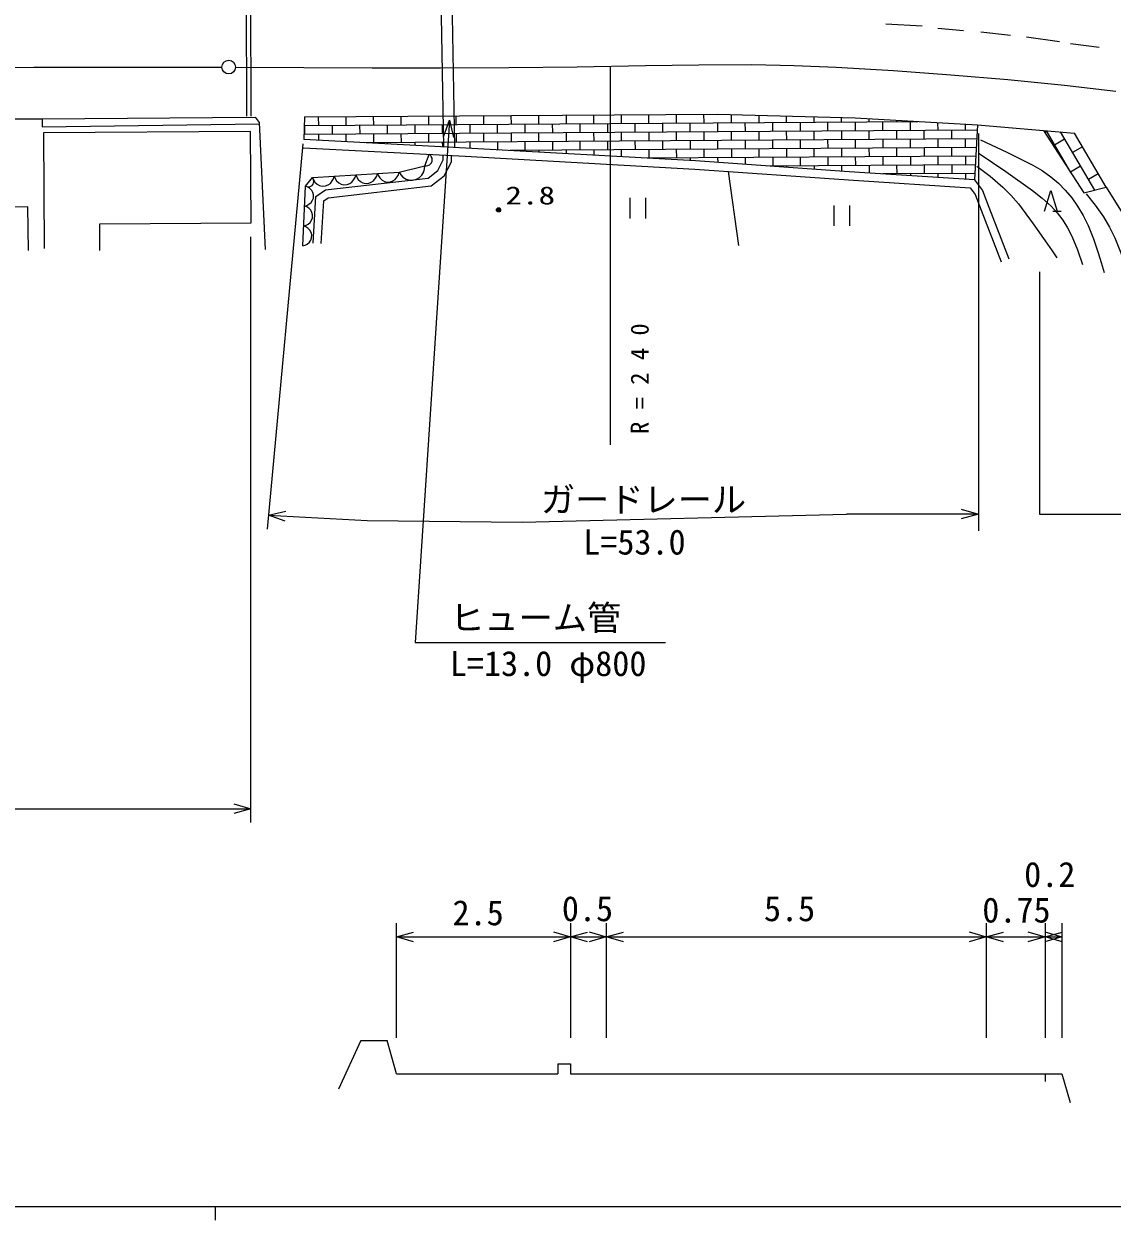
# Model space of a CAD drawing. Units: millimetres, scale not verified. Extents: x 40000 to 680000, y 20000 to 380000.
# Drawn here: x 154031 to 233535, y 204000 to 291366 of the extents above; entities that cross this region are included whole.
import ezdxf
from ezdxf.enums import TextEntityAlignment as Align

# ---------------------------------------------------------------- set-up
doc = ezdxf.new("R2010")
doc.units = ezdxf.units.MM
doc.header["$LTSCALE"] = 1000
doc.linetypes.add('CHAIN', pattern=[18.5, 12, -1.5, 3.5, -1.5])
for name, color, linetype, lineweight in [('M-BGD', 7, 'Continuous', 25), ('M-BMK', 2, 'CHAIN', 13), ('M-BMK-SRVR', 3, 'Continuous', 25), ('M-STR-HTXT', 7, 'Continuous', 13), ('M-TTL-BAND', 7, 'Continuous', 25)]:
    doc.layers.add(name, color=color, linetype=linetype, lineweight=lineweight)
doc.styles.add('ＭＳ ゴシック', font='')
doc.styles.get('ＭＳ ゴシック').set_extended_font_data('MS Gothic')

msp = doc.modelspace()

# ---------------------------------------------------------------- linework, layer by layer
at = {"layer": 'M-BGD'}
for p, q in [((184722, 282369), (184455, 297287)), ((185522, 282383), (185255, 297301)), ((170330, 284636), (170290, 296062)), ((170630, 284637), (170590, 296063)), ((219659, 291191), (217000, 291345)), ((222682, 290850), (220795, 291036)), ((226114, 290510), (223949, 290758)), ((229701, 290046), (227289, 290387)), ((232597, 289644), (230505, 289923)), ((152148, 284433), (155365, 284433)), ((155365, 284433), (170931, 284563)), ((155365, 284433), (155365, 283848)), ((155365, 283848), (171227, 284077)), ((170931, 284563), (171223, 284173)), ((171223, 284173), (171646, 274879)), ((174533, 284576), (174493, 282926)), ((174518, 283944), (219334, 284236)), ((174533, 284576), (204697, 284772)), ((174537, 283944), (174541, 283313)), ((175538, 284582), (175542, 283951)), ((176548, 283957), (176552, 283326)), ((177549, 284595), (177553, 283964)), ((178559, 283970), (178563, 283339)), ((179560, 284608), (179564, 283977)), ((180570, 283983), (180574, 283352)), ((181571, 284621), (181575, 283990)), ((182581, 283997), (182585, 283365)), ((183582, 284635), (183586, 284003)), ((184592, 284010), (184596, 283378)), ((185593, 284648), (185597, 284016)), ((186603, 284023), (186607, 283391)), ((187604, 284661), (187608, 284029)), ((188614, 284036), (188618, 283404)), ((189615, 284674), (189619, 284042)), ((190625, 284049), (190629, 283418)), ((191626, 284687), (191630, 284056)), ((192636, 284062), (192640, 283431)), ((193637, 284700), (193641, 284069)), ((194647, 284075), (194651, 283444)), ((195648, 284713), (195652, 284082)), ((196658, 284088), (196662, 283457)), ((197659, 284726), (197663, 284095)), ((198669, 284101), (198673, 283470)), ((199670, 284739), (199674, 284108)), ((200680, 284114), (200684, 283483)), ((201681, 284752), (201685, 284121)), ((202691, 284128), (202695, 283496)), ((203692, 284765), (203696, 284134)), ((204697, 284772), (214752, 284497)), ((204702, 284141), (204706, 283509)), ((205703, 284745), (205707, 284147)), ((206713, 284154), (206717, 283522)), ((207715, 284690), (207718, 284160)), ((208723, 284167), (208728, 283535)), ((209726, 284635), (209729, 284173)), ((210734, 284180), (210739, 283548)), ((211737, 284580), (211740, 284186)), ((212745, 284193), (212750, 283562)), ((213749, 284525), (213751, 284200)), ((214752, 284497), (223708, 283986)), ((214756, 284206), (214761, 283575)), ((215760, 284440), (215762, 284213)), ((216767, 284219), (216772, 283588)), ((217772, 284325), (217773, 284226)), ((218778, 284232), (218783, 283601)), ((220790, 284153), (220794, 283614)), ((222802, 284038), (222805, 283627)), ((223708, 283986), (223472, 279980)), ((223708, 283986), (228528, 283580)), ((170595, 283516), (155464, 283417)), ((155464, 283417), (155520, 274959)), ((170639, 276838), (170595, 283516)), ((174503, 283313), (223687, 283633)), ((175546, 283319), (175549, 282874)), ((177557, 283332), (177561, 282775)), ((179568, 283346), (179572, 282714)), ((181579, 283359), (181583, 282727)), ((183590, 283372), (183594, 282740)), ((185601, 283385), (185605, 282753)), ((187612, 283398), (187616, 282766)), ((189623, 283411), (189627, 282780)), ((191634, 283424), (191638, 282793)), ((193645, 283437), (193649, 282806)), ((195656, 283450), (195660, 282819)), ((197667, 283463), (197671, 282832)), ((199678, 283476), (199682, 282845)), ((201689, 283490), (201693, 282858)), ((203700, 283503), (203704, 282871)), ((205711, 283516), (205715, 282884)), ((207722, 283529), (207726, 282897)), ((209733, 283542), (209737, 282910)), ((211744, 283555), (211748, 282924)), ((213755, 283568), (213759, 282937)), ((215766, 283581), (215770, 282950)), ((217777, 283594), (217781, 282963)), ((219788, 283607), (219792, 282976)), ((221799, 283620), (221803, 282989)), ((228528, 283580), (231477, 279020)), ((228528, 283580), (230783, 283381)), ((228743, 283504), (228623, 283433)), ((228708, 283564), (230507, 280520)), ((229745, 283473), (232259, 279222)), ((233112, 279442), (230783, 283381)), ((174461, 282327), (186282, 281699)), ((186316, 282298), (174493, 282926)), ((178891, 282710), (223650, 283001)), ((180578, 282721), (180579, 282627)), ((182589, 282734), (182590, 282528)), ((184600, 282747), (184602, 282429)), ((203087, 281355), (186316, 282298)), ((186611, 282760), (186614, 282319)), ((188622, 282773), (188626, 282202)), ((189549, 282148), (223612, 282369)), ((190633, 282786), (190637, 282155)), ((192644, 282799), (192648, 282168)), ((194655, 282812), (194659, 282181)), ((196666, 282825), (196670, 282194)), ((197675, 282201), (197679, 281672)), ((198677, 282838), (198681, 282207)), ((199686, 282214), (199691, 281582)), ((200688, 282852), (200692, 282220)), ((201697, 282227), (201701, 281595)), ((202699, 282865), (202703, 282233)), ((203708, 282240), (203712, 281608)), ((204710, 282878), (204714, 282246)), ((205719, 282253), (205723, 281621)), ((206721, 282891), (206725, 282259)), ((207730, 282266), (207734, 281635)), ((208732, 282904), (208736, 282273)), ((209741, 282279), (209745, 281648)), ((210743, 282917), (210747, 282286)), ((211752, 282292), (211756, 281661)), ((212754, 282930), (212758, 282299)), ((213763, 282305), (213767, 281674)), ((214765, 282943), (214769, 282312)), ((215774, 282318), (215778, 281687)), ((216776, 282956), (216780, 282325)), ((217785, 282331), (217789, 281700)), ((218787, 282969), (218791, 282338)), ((219796, 282345), (219800, 281713)), ((220798, 282982), (220802, 282351)), ((221807, 282358), (221811, 281726)), ((222809, 282996), (222813, 282364)), ((230054, 282950), (229325, 282519)), ((231365, 282396), (230636, 281965)), ((183325, 281008), (183650, 281838)), ((184267, 280655), (184660, 281440)), ((184660, 281440), (184660, 281785)), ((185260, 281299), (185260, 281786)), ((186282, 281699), (203049, 280756)), ((191642, 282161), (191643, 282025)), ((193653, 282174), (193655, 281907)), ((195664, 282187), (195667, 281789)), ((199254, 281579), (223575, 281738)), ((200696, 281589), (200697, 281495)), ((202707, 281602), (202708, 281377)), ((214320, 280569), (203087, 281355)), ((204718, 281615), (204720, 281245)), ((206729, 281628), (206732, 281109)), ((208740, 281641), (208744, 281010)), ((210751, 281654), (210755, 281023)), ((212762, 281667), (212766, 281036)), ((214773, 281680), (214777, 281049)), ((216784, 281693), (216788, 281062)), ((218795, 281707), (218799, 281075)), ((220806, 281720), (220810, 281088)), ((222817, 281733), (222821, 281101)), ((229907, 281534), (229867, 281510)), ((175116, 280144), (181439, 280537)), ((181439, 280537), (183325, 281008)), ((183560, 280105), (184267, 280655)), ((184743, 280265), (185260, 281299)), ((203049, 280756), (214282, 279971)), ((205486, 280586), (206231, 275176)), ((208254, 281006), (223538, 281106)), ((209750, 281016), (209750, 280906)), ((211761, 281029), (211762, 280770)), ((213772, 281042), (213774, 280634)), ((223472, 279980), (214320, 280569)), ((215783, 281055), (215786, 280499)), ((216793, 280431), (223501, 280474)), ((217793, 281069), (217798, 280437)), ((218803, 280444), (218804, 280295)), ((219804, 281082), (219809, 280450)), ((220814, 280457), (220816, 280159)), ((221815, 281095), (221820, 280463)), ((222825, 280470), (222828, 280024)), ((231219, 280980), (230490, 280549)), ((174605, 279516), (175116, 280144)), ((176058, 279241), (183560, 280105)), ((183796, 279528), (184743, 280265)), ((214282, 279971), (223158, 279399)), ((223472, 279980), (224061, 279195)), ((232530, 280427), (231801, 279996)), ((174409, 275156), (174605, 279516)), ((175155, 275353), (175351, 278770)), ((175351, 278770), (176058, 279241)), ((176271, 278661), (183796, 279528)), ((223158, 279399), (223531, 278901)), ((223531, 278901), (223972, 277761)), ((224061, 279195), (224532, 277977)), ((231477, 279020), (233112, 279442)), ((233112, 279442), (238217, 271215)), ((154326, 278000), (151085, 277956)), ((154368, 274823), (154326, 278000)), ((175754, 275318), (175933, 278436)), ((175933, 278436), (176271, 278661)), ((198307, 278659), (198307, 277159)), ((199458, 277159), (199458, 278659)), ((213212, 278111), (213212, 276611)), ((214363, 276611), (214363, 278111)), ((224532, 277977), (225986, 274206)), ((223972, 277761), (225426, 273991)), ((229205, 277691), (229805, 277691)), ((159567, 276766), (170639, 276838)), ((159580, 274811), (159567, 276766)), ((178651, 217106), (177017, 213551)), ((178651, 217106), (180563, 217106)), ((181250, 214692), (180563, 217106)), ((193034, 215406), (193968, 215406)), ((193034, 215406), (193034, 214692)), ((193968, 215406), (193968, 214692)), ((181250, 214692), (193034, 214692)), ((193968, 214692), (229864, 214692)), ((228635, 214692), (228635, 214117)), ((229864, 214692), (230470, 212594))]:
    msp.add_line(p, q, dxfattribs=at)
for points in [[(223918, 282903), (225844, 282010), (227752, 281058), (228428, 280652), (229070, 280196), (229611, 279734), (230113, 279227), (230591, 278656), (231019, 278051), (231425, 277364), (231780, 276641), (232180, 275661), (232526, 274653), (232748, 273939), (232962, 273221)], [(183325, 281008), (183432, 281002), (183533, 281020), (183656, 281066), (183741, 281137), (183810, 281223), (183861, 281351), (183868, 281461), (183854, 281572), (183794, 281689), (183732, 281768), (183650, 281838)], [(223812, 281892), (225769, 280583), (227724, 279202), (228424, 278647), (229079, 278052), (229532, 277565), (229935, 277043), (230287, 276474), (230594, 275862), (231002, 274855), (231366, 273806)], [(179858, 280439), (179929, 280261), (180033, 280113), (180198, 279948), (180378, 279864), (180568, 279816), (180813, 279832), (180995, 279902), (181163, 280008), (181306, 280192), (181387, 280351), (181439, 280537)], [(181439, 280537), (181564, 280338), (181723, 280182), (181959, 280021), (182195, 279960), (182434, 279944), (182726, 280017), (182930, 280144), (183109, 280309), (183241, 280562), (183303, 280773), (183325, 281008)], [(223652, 280988), (224622, 280240), (225557, 279444), (226148, 278853), (226702, 278213), (227779, 276768), (228811, 275282), (229158, 274783), (229504, 274285)], [(174605, 279516), (174697, 279481), (174788, 279469), (174907, 279474), (175001, 279512), (175085, 279567), (175164, 279664), (175200, 279757), (175219, 279857), (175199, 279975), (175168, 280061), (175116, 280144)], [(175116, 280144), (175186, 279966), (175291, 279818), (175456, 279654), (175635, 279570), (175825, 279522), (176070, 279537), (176252, 279608), (176420, 279714), (176563, 279897), (176645, 280057), (176697, 280243)], [(176697, 280243), (176767, 280064), (176872, 279916), (177037, 279752), (177216, 279668), (177406, 279620), (177651, 279635), (177833, 279706), (178001, 279812), (178144, 279995), (178226, 280155), (178278, 280341)], [(178278, 280341), (178348, 280163), (178453, 280014), (178617, 279850), (178797, 279766), (178987, 279718), (179232, 279733), (179414, 279804), (179582, 279910), (179725, 280093), (179806, 280253), (179858, 280439)], [(174540, 278063), (174709, 278110), (174855, 278190), (175021, 278325), (175115, 278481), (175178, 278649), (175188, 278874), (175141, 279048), (175061, 279211), (174908, 279360), (174770, 279450), (174605, 279516)], [(228601, 277691), (229058, 279187), (229516, 277691)], [(231632, 278966), (232291, 278135), (232905, 277265), (233339, 276521), (233726, 275737), (234184, 274638), (234592, 273500), (234788, 272914), (234983, 272317)], [(174474, 276609), (174644, 276656), (174789, 276737), (174956, 276872), (175050, 277028), (175112, 277196), (175122, 277421), (175076, 277594), (174996, 277758), (174842, 277907), (174704, 277997), (174540, 278063)], [(174409, 275156), (174578, 275203), (174724, 275284), (174890, 275418), (174985, 275574), (175047, 275743), (175057, 275968), (175010, 276141), (174930, 276305), (174777, 276454), (174639, 276544), (174474, 276609)]]:
    msp.add_lwpolyline(points, dxfattribs=at)
for radius in [150, 131, 112, 93.8, 75, 56.2, 37.5, 18.8]:
    msp.add_circle((188709, 277783), radius, dxfattribs=at)
at = {"layer": 'M-BMK'}
for points in [[(169494, 288209), (174482, 288179), (179481, 288156), (184469, 288151), (189467, 288171), (194456, 288224), (199455, 288318), (203335, 288386), (207224, 288394), (210300, 288328), (213386, 288201), (217567, 287959), (221755, 287655), (225907, 287299), (230055, 286884), (233818, 286449)], [(69856, 287514), (74844, 287580), (79843, 287645), (84832, 287709), (89831, 287771), (94820, 287830), (99818, 287887), (104807, 287939), (109806, 287988), (114795, 288031), (119794, 288069), (124784, 288100), (129784, 288127), (134774, 288148), (139774, 288165), (144764, 288179), (149764, 288189), (154754, 288197), (159754, 288204), (164124, 288209), (168494, 288213)]]:
    msp.add_lwpolyline(points, dxfattribs=at)
at = {"layer": 'M-BMK-SRVR'}
msp.add_circle((168994, 288211), 498, dxfattribs=at)
at = {"layer": 'M-STR-HTXT'}
for p, q in [((196855, 288265), (196855, 260632)), ((185135, 284336), (182607, 246182)), ((223770, 283373), (223770, 254330)), ((174417, 282612), (171803, 254454)), ((170616, 233047), (170616, 275826)), ((228224, 273263), (228224, 255570)), ((171898, 255483), (179117, 255089)), ((190431, 254969), (214142, 255570)), ((223770, 255570), (214142, 255570)), ((228224, 255570), (246518, 255570)), ((179117, 255089), (190431, 254969)), ((182607, 246182), (200902, 246182)), ((90107, 234047), (170616, 234047)), ((181250, 217311), (181250, 225682)), ((193968, 225682), (193968, 217311)), ((196580, 225682), (196580, 217311)), ((224347, 225682), (224347, 217311)), ((228635, 225682), (228635, 217311)), ((229864, 225682), (229864, 217311)), ((181250, 224682), (193968, 224682)), ((193968, 224682), (196580, 224682)), ((196580, 224682), (224347, 224682)), ((224347, 224682), (228635, 224682)), ((228635, 224682), (229864, 224682))]:
    msp.add_line(p, q, dxfattribs=at)
for points in [[(184694, 283113), (185135, 284336), (185408, 283066)], [(173127, 255056), (171898, 255483), (173166, 255771)], [(222520, 255930), (223770, 255570), (222520, 255214)], [(169366, 234407), (170616, 234047), (169366, 233691)], [(182500, 224323), (181250, 224682), (182500, 225039)], [(192718, 225042), (193968, 224682), (192718, 224326)], [(195218, 224323), (193968, 224682), (195218, 225039)], [(195330, 225042), (196580, 224682), (195330, 224326)], [(197830, 224323), (196580, 224682), (197830, 225039)], [(223097, 225042), (224347, 224682), (223097, 224326)], [(225597, 224323), (224347, 224682), (225597, 225039)], [(227385, 225042), (228635, 224682), (227385, 224326)], [(228614, 225042), (229864, 224682), (228614, 224326)], [(229885, 224323), (228635, 224682), (229885, 225039)]]:
    msp.add_lwpolyline(points, dxfattribs=at)
at = {"layer": 'M-TTL-BAND'}
for p, q in [((40000, 205000), (579000, 205000)), ((168000, 205000), (168000, 204000))]:
    msp.add_line(p, q, dxfattribs=at)

# ---------------------------------------------------------------- texts
at = {"layer": 'M-BGD', "style": 'ＭＳ ゴシック', "width": 1.35}
msp.add_text('2.8', height=1320, dxfattribs=at).set_placement((189208, 277783), align=Align.BOTTOM_LEFT)
at = {"layer": 'M-STR-HTXT', "style": 'ＭＳ ゴシック'}
for s, p in [('ガードレール', (191801, 255161)), ('L=53.0', (194896, 252058)), ('ヒューム管', (185173, 246525)), ('L=13.0 φ800', (185149, 243185)), ('0.2', (227112, 227782)), ('2.5', (185346, 224982)), ('0.5', (193337, 225282)), ('5.5', (208101, 225282)), ('0.75', (224053, 225182))]:
    msp.add_text(s, height=1833, dxfattribs=at).set_placement(p, align=Align.BOTTOM_LEFT)
at = {"layer": 'M-STR-HTXT', "insert": (199702, 261417), "char_height": 1320, "attachment_point": 7, "rotation": 90, "style": 'ＭＳ ゴシック'}
msp.add_mtext('\\T2;R=240', dxfattribs=at)

doc.saveas('drawing.dxf')
